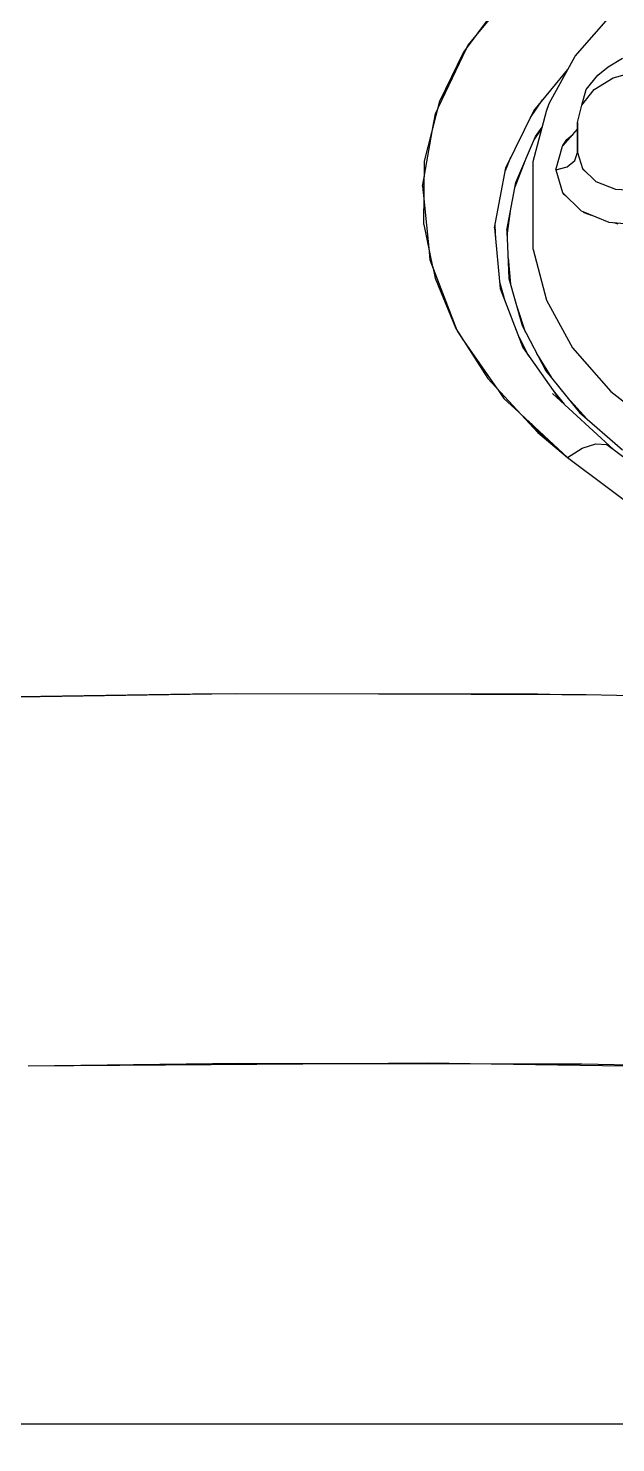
# Model space of a CAD drawing. Header units: millimetres. Extents: x 1084702 to 1166801, y 36632 to 124519.
# Drawn here: x 1102549.9 to 1102597.7, y 45881.3 to 45996.4 of the extents above; entities that cross this region are included whole.
import ezdxf

# ---------------------------------------------------------------- set-up
doc = ezdxf.new("R2010")
doc.units = ezdxf.units.MM
doc.header["$LTSCALE"] = 250
doc.layers.get('0').update_dxf_attribs({"color": 255})
doc.layers.add('%posline', color=240, linetype='Continuous')
doc.layers.add('%symbol', color=1, linetype='Continuous')
doc.styles.add('ROMANS', font='ROMANS.shx', dxfattribs={"height": 100})
doc.dimstyles.new('dott', dxfattribs={"dimscale": 100, "dimtxt": 150, "dimasz": 0.01, "dimexe": 0.5, "dimexo": 1, "dimgap": 1, "dimtad": 1, "dimdsep": 46, "dimtxsty": 'ROMANS', "dimcen": 1.5, "dimclrd": 1, "dimclre": 1, "dimclrt": 2, "dimazin": 2, "dimtfac": 1, "dimtmove": 2, "dimatfit": 3, "dimldrblk": 'DOT', "dimfxl": 1, "dimtvp": 100, "dimtolj": 1, "dimarcsym": 0})

# ---------------------------------------------------------------- blocks, each defined once
blk = doc.blocks.new('_Dot')
at = {"color": 0, "linetype": 'ByBlock', "lineweight": -2}
blk.add_line((-0.5, 0), (-1, 0), dxfattribs=at)
at = {"color": 0, "linetype": 'ByBlock', "const_width": 0.5}
blk.add_lwpolyline([(-0.25, 0, 1), (0.25, 0, 1)], format="xyb", close=True, dxfattribs=at)
blk = doc.blocks.new('GENERATOR-BORDE')
for p, q in [((-2371.62, -339.52), (-1799.18, -339.51)), ((-2291.49, -368.65), (-2274.37, -368.87)), ((-2291.49, -368.65), (-2265.46, -368.85)), ((-2274.37, -368.87), (-2265.46, -368.85)), ((-2265.46, -368.85), (-2253.85, -368.82)), ((-2265.46, -368.85), (-2258.97, -368.9)), ((-2258.97, -368.9), (-2253.85, -368.82)), ((-2253.85, -368.82), (-2224.31, -368.38)), ((-2253.85, -368.82), (-2246.48, -368.8)), ((-2246.48, -368.8), (-2224.31, -368.38)), ((-2297.61, -398.6), (-2278.14, -398.9)), ((-2297.61, -398.6), (-2276.6, -398.9)), ((-2278.14, -398.9), (-2276.56, -398.9)), ((-2276.56, -398.9), (-2274.58, -398.93)), ((-2274.58, -398.93), (-2263, -398.9)), ((-2263.02, -398.9), (-2250.08, -398.9)), ((-2262.84, -398.9), (-2248.1, -398.87)), ((-2250.08, -398.9), (-2248.08, -398.87)), ((-2248.08, -398.87), (-2246.11, -398.86)), ((-2246.11, -398.86), (-2230.54, -398.55)), ((-2247.64, -418.15), (-2238.73, -411.44)), ((-2244.45, -419.2), (-2235.27, -412.38)), ((-2251.46, -421.69), (-2247.64, -418.15)), ((-2250.05, -420.18), (-2247.64, -418.15)), ((-2248.86, -423.35), (-2243.91, -418.8)), ((-2247.64, -418.15), (-2247.56, -418.09)), ((-2247.64, -418.15), (-2246.44, -418.9)), ((-2247.64, -418.15), (-2246.44, -418.9)), ((-2246.66, -421.81), (-2243.18, -418.77)), ((-2250.6, -420.79), (-2248.67, -419.02)), ((-2246.44, -418.9), (-2245.34, -419.26)), ((-2246.44, -418.9), (-2245.34, -419.26)), ((-2246.05, -419.03), (-2246.04, -419.03)), ((-2245.34, -419.26), (-2244.45, -419.2)), ((-2245.34, -419.26), (-2245.34, -419.26)), ((-2254.13, -424.56), (-2250.05, -420.18)), ((-2250.82, -421.1), (-2250.6, -420.79)), ((-2250.6, -420.9), (-2250.26, -420.48)), ((-2250.53, -420.83), (-2250.21, -420.43)), ((-2244.12, -423.5), (-2240.14, -420.41)), ((-2252.81, -422.95), (-2251.6, -421.82)), ((-2249.41, -425.2), (-2246.66, -421.81)), ((-2247.67, -423.05), (-2246.06, -421.28)), ((-2253.3, -423.66), (-2252.81, -422.95)), ((-2248.81, -423.59), (-2247.92, -422.48)), ((-2248.81, -423.59), (-2248.23, -422.77)), ((-2256.71, -428.63), (-2254.13, -424.56)), ((-2256.22, -427.86), (-2253.36, -423.73)), ((-2251.28, -427.09), (-2248.81, -423.59)), ((-2247.23, -427.05), (-2244.12, -423.5)), ((-2251.34, -428.87), (-2249.41, -425.2)), ((-2250.15, -426.61), (-2248.98, -424.68)), ((-2251.61, -427.96), (-2250.8, -426.41)), ((-2256.59, -428.39), (-2256.25, -427.9)), ((-2253.11, -431.88), (-2251.28, -427.09)), ((-2249.36, -430.94), (-2247.23, -427.05)), ((-2258.83, -434.23), (-2256.64, -428.51)), ((-2258.41, -432.72), (-2256.71, -428.63)), ((-2256.63, -428.5), (-2256.59, -428.39)), ((-2252.4, -432.71), (-2251.34, -428.87)), ((-2251.77, -430.43), (-2251.07, -428.36)), ((-2253.16, -432.44), (-2252.73, -430.89)), ((-2250.44, -435.05), (-2249.36, -430.94)), ((-2253.57, -436.81), (-2253.11, -431.88)), ((-2252.47, -434.38), (-2252.27, -432.24)), ((-2259.32, -437.09), (-2258.61, -433.66)), ((-2258.6, -433.65), (-2258.41, -432.72)), ((-2252.57, -436.63), (-2252.4, -432.71)), ((-2258.92, -435.17), (-2258.83, -434.23)), ((-2259.3, -438.92), (-2258.92, -435.17)), ((-2259.04, -435.74), (-2258.98, -435.75)), ((-2253.54, -437), (-2253.49, -435.93)), ((-2250.44, -435.05), (-2250.44, -438.04)), ((-2259.32, -437.09), (-2259.26, -442.24)), ((-2253.57, -436.81), (-2252.66, -441.7)), ((-2252.57, -436.63), (-2251.84, -440.51)), ((-2252.55, -436.21), (-2252.24, -438.36)), ((-2244.29, -437.28), (-2241.64, -437.08)), ((-2243.86, -437.25), (-2243.55, -437.15)), ((-2250.44, -438.04), (-2250.44, -442.21)), ((-2248.03, -439.67), (-2246.54, -438.2)), ((-2246.54, -438.2), (-2246.4, -438.14)), ((-2246.4, -438.14), (-2244.29, -437.28)), ((-2246.4, -438.14), (-2246.31, -438.06)), ((-2246.31, -438.06), (-2245.71, -437.86)), ((-2259.43, -440.22), (-2259.3, -438.94)), ((-2248.02, -439.65), (-2247.79, -439.44)), ((-2259.43, -440.22), (-2259.27, -441.09)), ((-2251.9, -440.16), (-2251.08, -442.27)), ((-2251.84, -440.51), (-2250.23, -444.25)), ((-2248.58, -441.55), (-2248.05, -439.7)), ((-2248.05, -439.7), (-2248.03, -439.68)), ((-2248.03, -439.67), (-2248.02, -439.65)), ((-2246.43, -441.64), (-2245.35, -440.59)), ((-2245.35, -440.58), (-2243.73, -439.96)), ((-2245.35, -440.59), (-2243.73, -439.96)), ((-2245.35, -440.58), (-2245.35, -440.58)), ((-2243.73, -439.96), (-2241.82, -439.86)), ((-2259.27, -441.11), (-2258.64, -444.65)), ((-2252.69, -441.49), (-2252.24, -442.56)), ((-2252.66, -441.7), (-2250.39, -446.35)), ((-2248.58, -441.55), (-2248.05, -443.47)), ((-2248.58, -441.55), (-2247.68, -441.79)), ((-2248.58, -441.55), (-2247.68, -441.79)), ((-2247.68, -441.79), (-2247.05, -442.29)), ((-2247.68, -441.79), (-2247.05, -442.29)), ((-2246.82, -442.95), (-2246.43, -441.64)), ((-2246.82, -442.95), (-2246.43, -441.64)), ((-2246.43, -441.63), (-2245.97, -441.18)), ((-2246.43, -441.63), (-2246.43, -441.63)), ((-2259.26, -442.24), (-2258.01, -447.12)), ((-2250.44, -442.21), (-2249.36, -446.32)), ((-2247.05, -442.29), (-2246.82, -442.95)), ((-2247.05, -442.29), (-2246.82, -442.95)), ((-2246.82, -445.4), (-2246.82, -442.95)), ((-2246.82, -445.4), (-2246.82, -442.95)), ((-2246.82, -445.4), (-2246.82, -442.95)), ((-2246.82, -445.4), (-2246.82, -442.95)), ((-2246.82, -445.4), (-2246.82, -442.95)), ((-2246.82, -445.4), (-2246.82, -442.95)), ((-2246.82, -445.4), (-2246.82, -442.95)), ((-2246.82, -445.4), (-2246.82, -442.95)), ((-2246.82, -445.4), (-2246.82, -442.95)), ((-2246.82, -442.95), (-2246.82, -445.4)), ((-2250.35, -443.98), (-2249.73, -444.91)), ((-2248.05, -443.47), (-2248.03, -443.49)), ((-2248.03, -443.49), (-2247.21, -444.41)), ((-2248.03, -443.49), (-2248.02, -443.51)), ((-2248.02, -443.51), (-2247.7, -444)), ((-2247.7, -444), (-2247.21, -444.41)), ((-2258.61, -444.81), (-2258.38, -446.11)), ((-2250.23, -444.25), (-2249.71, -445)), ((-2247.21, -444.41), (-2246.82, -444.85)), ((-2258.38, -446.11), (-2258.17, -446.55)), ((-2250.66, -445.8), (-2249.67, -447.23)), ((-2250.39, -446.35), (-2247.62, -449.69)), ((-2249.36, -446.32), (-2249.14, -446.93)), ((-2246.82, -445.4), (-2246.47, -446.81)), ((-2246.82, -445.4), (-2246.47, -446.81)), ((-2246.82, -445.4), (-2246.47, -446.81)), ((-2246.82, -445.4), (-2246.47, -446.81)), ((-2246.82, -445.4), (-2246.47, -446.81)), ((-2246.82, -445.4), (-2246.47, -446.81)), ((-2246.82, -445.4), (-2246.47, -446.81)), ((-2246.82, -445.4), (-2246.47, -446.81)), ((-2246.82, -445.4), (-2246.47, -446.81)), ((-2246.82, -445.4), (-2246.47, -446.81)), ((-2258.14, -446.63), (-2255.86, -451.4)), ((-2258.01, -447.12), (-2256.1, -451.08)), ((-2249.14, -446.93), (-2247.02, -450.8)), ((-2246.47, -446.81), (-2245.47, -448.07)), ((-2246.47, -446.81), (-2246.11, -448.08)), ((-2246.47, -446.81), (-2245.47, -448.07)), ((-2246.47, -446.81), (-2245.47, -448.07)), ((-2246.47, -446.81), (-2246.11, -448.08)), ((-2246.47, -446.81), (-2245.47, -448.07)), ((-2246.47, -446.81), (-2246.11, -448.08)), ((-2246.47, -446.81), (-2245.47, -448.07)), ((-2246.47, -446.81), (-2246.11, -448.08)), ((-2246.47, -446.81), (-2245.47, -448.07)), ((-2246.47, -446.81), (-2245.47, -448.07)), ((-2246.47, -446.81), (-2245.47, -448.07)), ((-2246.47, -446.81), (-2245.47, -448.07)), ((-2246.47, -446.81), (-2245.47, -448.07)), ((-2246.11, -448.08), (-2245.18, -449.25)), ((-2246.11, -448.08), (-2245.18, -449.25)), ((-2246.11, -448.08), (-2245.18, -449.25)), ((-2246.11, -448.08), (-2245.18, -449.25)), ((-2245.47, -448.07), (-2243.94, -449.02)), ((-2245.47, -448.07), (-2243.94, -449.02)), ((-2245.47, -448.07), (-2243.94, -449.02)), ((-2245.47, -448.07), (-2243.94, -449.02)), ((-2245.47, -448.07), (-2243.94, -449.02)), ((-2245.47, -448.07), (-2243.94, -449.02)), ((-2245.47, -448.07), (-2243.94, -449.02)), ((-2245.47, -448.07), (-2243.94, -449.02)), ((-2245.47, -448.07), (-2243.94, -449.02)), ((-2245.47, -448.07), (-2243.94, -449.02)), ((-2245.18, -449.25), (-2244.34, -449.92)), ((-2245.18, -449.25), (-2244.34, -449.92)), ((-2245.18, -449.25), (-2244.34, -449.92)), ((-2245.18, -449.25), (-2244.34, -449.92)), ((-2243.94, -449.02), (-2242.05, -449.55)), ((-2243.94, -449.02), (-2242.05, -449.55)), ((-2243.94, -449.02), (-2242.05, -449.55)), ((-2243.94, -449.02), (-2242.05, -449.55)), ((-2243.94, -449.02), (-2242.05, -449.55)), ((-2243.94, -449.02), (-2242.05, -449.55)), ((-2243.94, -449.02), (-2242.05, -449.55)), ((-2243.94, -449.02), (-2242.05, -449.55)), ((-2243.94, -449.02), (-2242.05, -449.55)), ((-2243.94, -449.02), (-2242.05, -449.55)), ((-2247.02, -450.8), (-2243.93, -454.32)), ((-2244.34, -449.92), (-2243.18, -450.63)), ((-2244.34, -449.92), (-2243.18, -450.63)), ((-2244.34, -449.92), (-2243.18, -450.63)), ((-2244.34, -449.92), (-2243.18, -450.63)), ((-2256.1, -451.08), (-2255.03, -452.51)), ((-2255.86, -451.4), (-2255.74, -451.66)), ((-2255.74, -451.66), (-2252.05, -456.12)), ((-2255.01, -452.54), (-2253.06, -455.15))]:
    blk.add_line(p, q)
blk = doc.blocks.new('BL_1-deck_B4_2')
at = {"xscale": -1, "rotation": 180}
blk.add_blockref('GENERATOR-BORDE', (87078.4, 13794.84), dxfattribs=at)

msp = doc.modelspace()

# ---------------------------------------------------------------- hatches: boundary and pattern name
at = {"layer": '%symbol', "true_color": 0x939598}
h = msp.add_hatch(dxfattribs=at)
h.set_pattern_fill('ANSI31', color=252, scale=100)
h.paths.add_polyline_path([(1097892.6, 52632.31), (1097892.6, 43032.31), (1109392.6, 43032.31), (1109392.6, 52632.31)])

# ---------------------------------------------------------------- block references
msp.add_blockref('BL_1-deck_B4_2', (1017763.01, 31748.48))

# ---------------------------------------------------------------- leaders
at = {"layer": '%posline', "linetype": 'ByBlock'}
msp.add_leader([(1106280.81, 47363.31), (1101490.53, 42238.05)], dimstyle='dott', override={"dimasz": 2, "dimgap": 1, "dimtad": 0, "dimclrd": 256}, dxfattribs=at)

doc.saveas('drawing.dxf')
